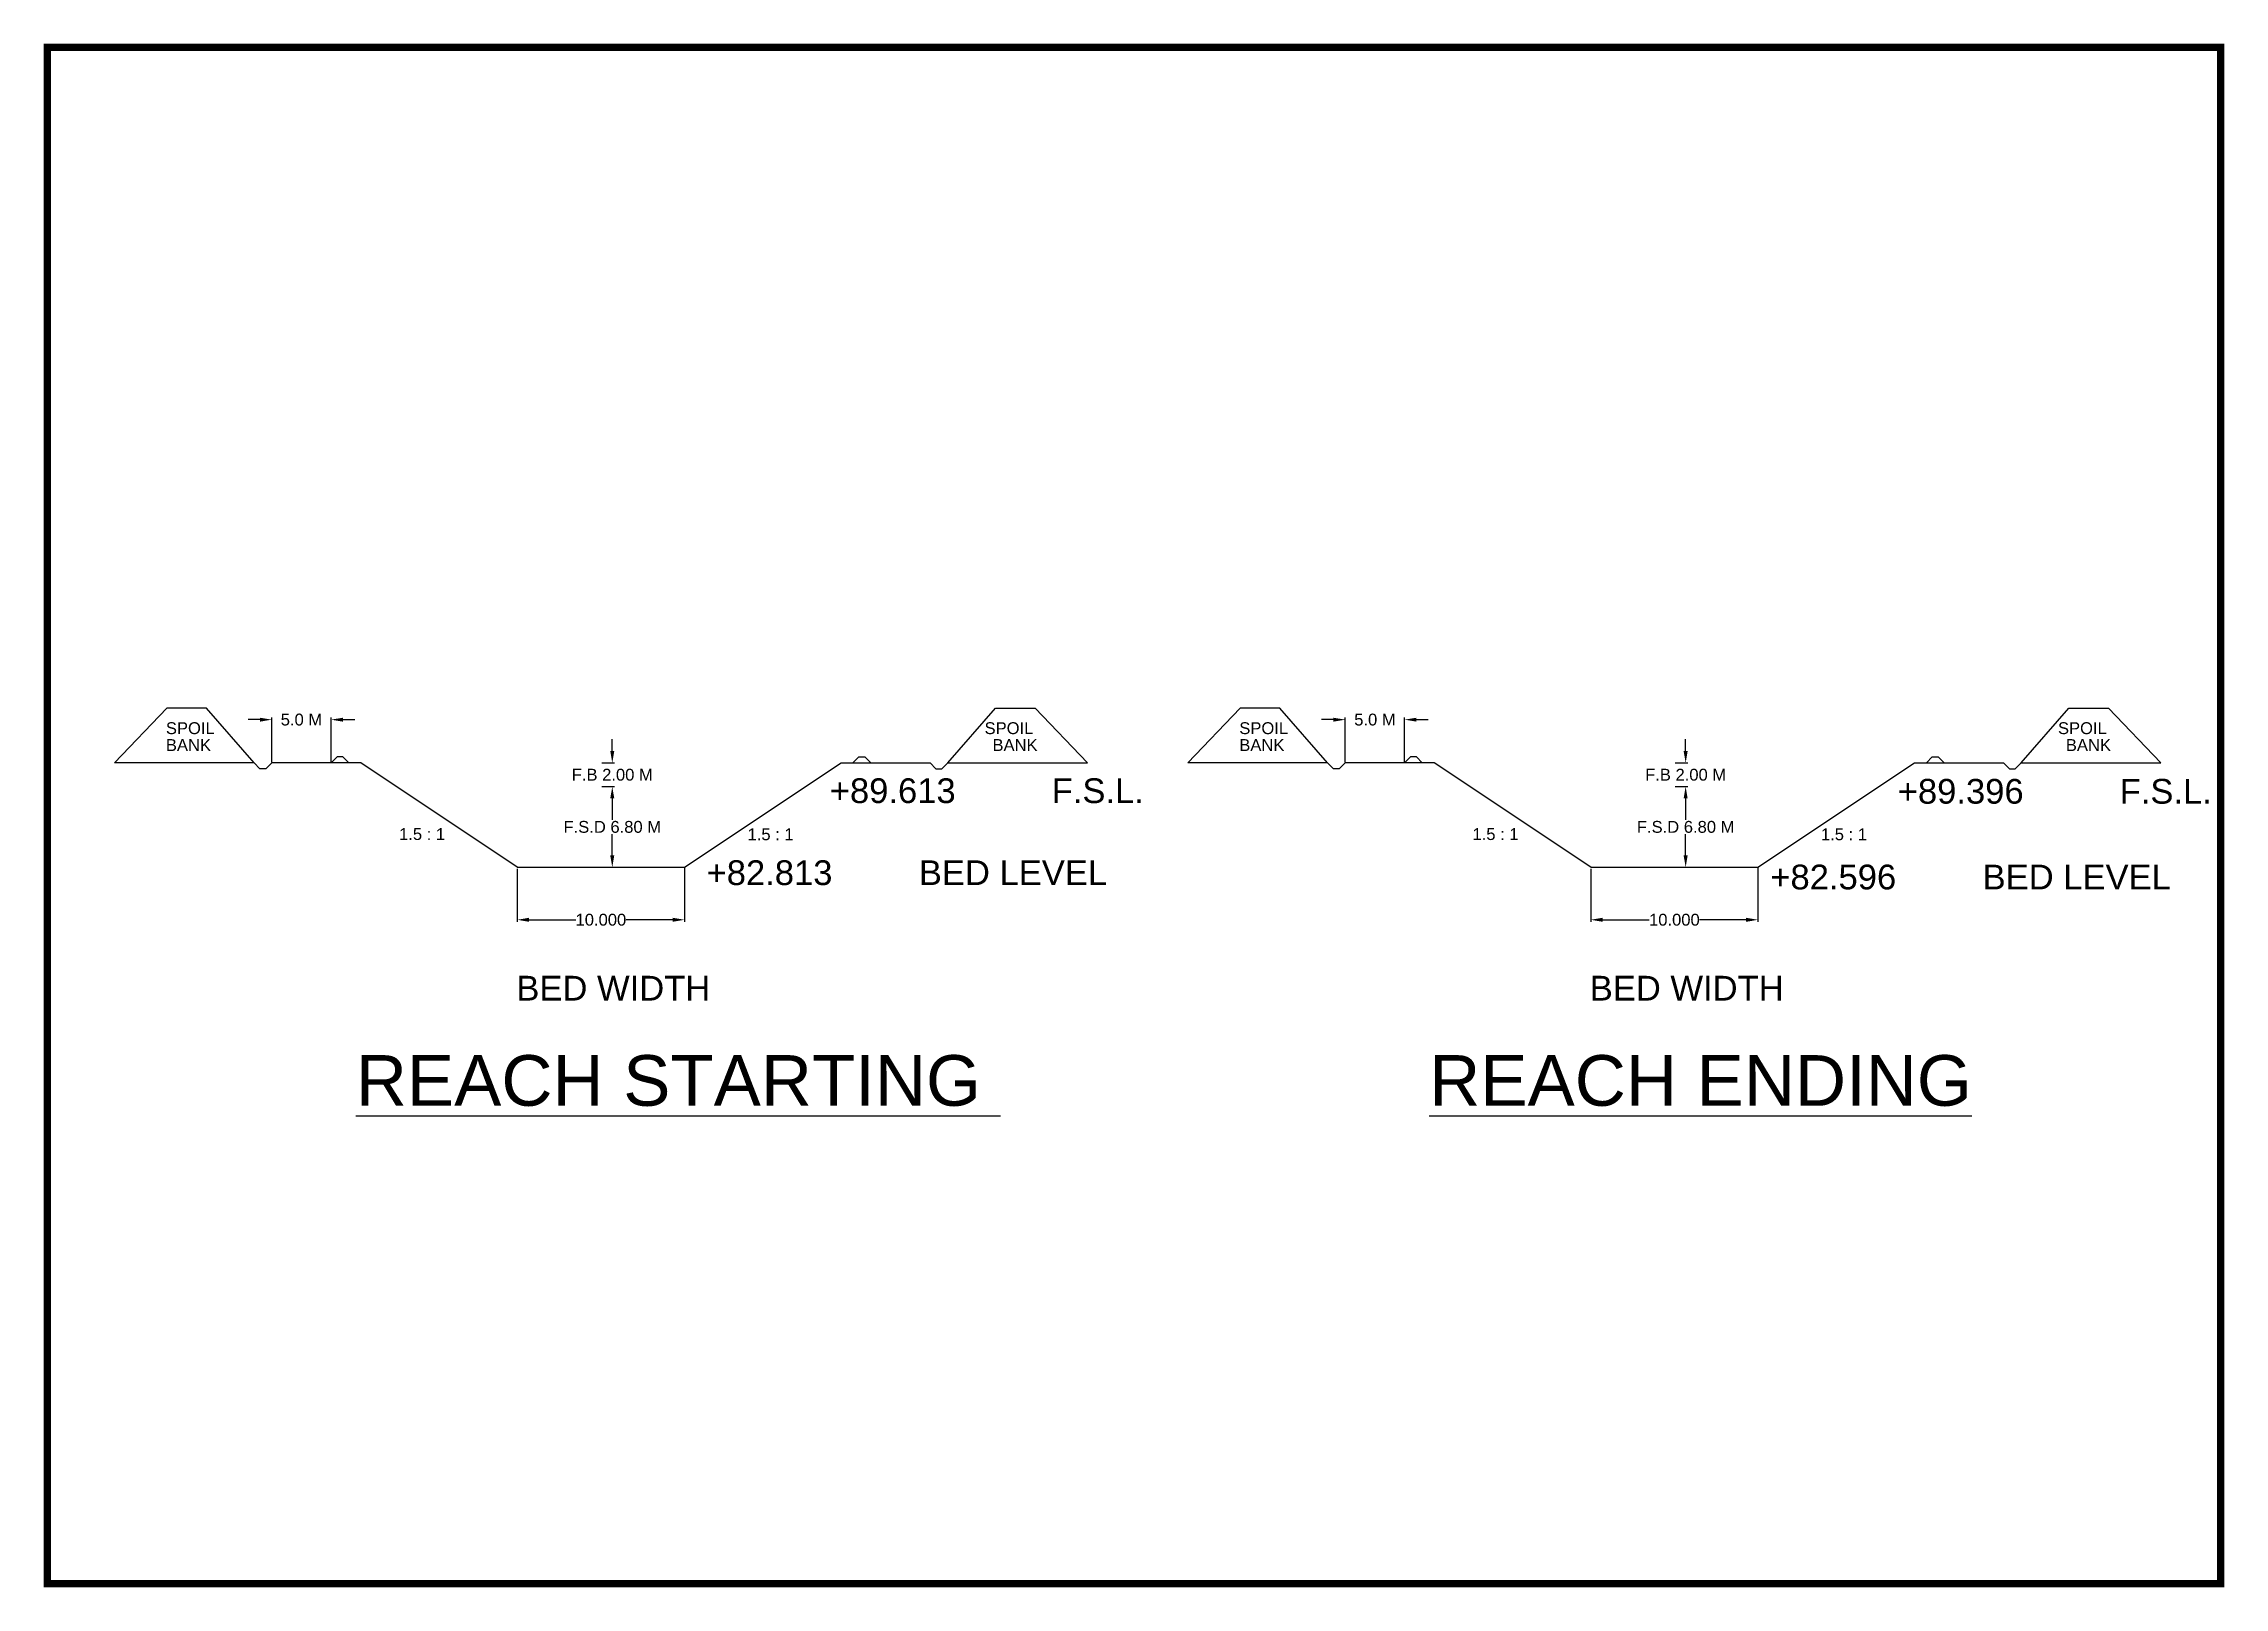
# Model space of a CAD drawing. Header units: inches. Extents: x 326 to 510, y 1 to 131.
import ezdxf

# ---------------------------------------------------------------- set-up
doc = ezdxf.new("R2010")
doc.units = ezdxf.units.IN
doc.header["$MEASUREMENT"] = 0
doc.layers.add('TEXT', color=5, linetype='Continuous')
doc.styles.get("Standard").update_dxf_attribs({"font": 'arial.ttf'})
doc.dimstyles.get("Standard").update_dxf_attribs({"dimtxt": 0.18, "dimasz": 0.18, "dimexe": 0.18, "dimexo": 0.0625, "dimgap": 0.09, "dimtad": 0, "dimtih": 1, "dimtoh": 1, "dimdec": 4, "dimzin": 0, "dimdsep": 46, "dimtxsty": 'Standard', "dimcen": 0.09, "dimadec": 0, "dimazin": 0, "dimtfac": 1, "dimtdec": 4, "dimtofl": 0, "dimtmove": 0, "dimatfit": 3, "dimfxl": 0, "dimtolj": 1, "dimtzin": 0, "dimarcsym": 0})

# ---------------------------------------------------------------- blocks, each defined once
blk = doc.blocks.new('*D11')
at = {"color": 0, "lineweight": -2}
for p, q in [((366.2, 61.8), (366.2, 57.31)), ((380.3, 61.86), (380.3, 57.31)), ((367.2, 57.49), (371.14, 57.49)), ((379.3, 57.49), (375.37, 57.49))]:
    blk.add_line(p, q, dxfattribs=at)
at = {"color": 0}
for points in [[(367.2, 57.66), (367.2, 57.32), (366.2, 57.49)], [(379.3, 57.66), (379.3, 57.32), (380.3, 57.49)]]:
    blk.add_solid(points, dxfattribs=at)
at = {"layer": 'Defpoints', "color": 0}
for p in [(366.2, 61.86), (380.3, 61.92), (380.3, 57.49)]:
    blk.add_point(p, dxfattribs=at)
at = {"color": 0, "insert": (373.25, 57.49), "char_height": 1, "attachment_point": 5}
blk.add_mtext('\\A1;10.000', dxfattribs=at)
blk = doc.blocks.new('*D15')
at = {"color": 0, "lineweight": -2}
for p, q in [((373.32, 68.72), (374.39, 68.72)), ((374.21, 67.72), (374.21, 65.93)), ((374.21, 62.92), (374.21, 64.72)), ((373.32, 61.92), (374.39, 61.92))]:
    blk.add_line(p, q, dxfattribs=at)
at = {"color": 0}
for points in [[(374.04, 67.72), (374.38, 67.72), (374.21, 68.72)], [(374.04, 62.92), (374.38, 62.92), (374.21, 61.92)]]:
    blk.add_solid(points, dxfattribs=at)
at = {"layer": 'Defpoints', "color": 0}
for p in [(373.25, 68.72), (374.21, 68.72), (373.25, 61.92)]:
    blk.add_point(p, dxfattribs=at)
at = {"color": 0, "insert": (374.21, 65.32), "char_height": 1, "attachment_point": 5}
blk.add_mtext('\\A1;F.S.D 6.80 M', dxfattribs=at)
blk = doc.blocks.new('*D12')
at = {"color": 0, "lineweight": -2}
for p, q in [((374.21, 71.72), (374.21, 72.72)), ((373.32, 70.72), (374.39, 70.72)), ((373.38, 68.72), (374.39, 68.72)), ((374.21, 67.72), (374.21, 66.72))]:
    blk.add_line(p, q, dxfattribs=at)
at = {"color": 0}
for points in [[(374.04, 71.72), (374.38, 71.72), (374.21, 70.72)], [(374.04, 67.72), (374.38, 67.72), (374.21, 68.72)]]:
    blk.add_solid(points, dxfattribs=at)
at = {"layer": 'Defpoints', "color": 0}
for p in [(373.25, 70.72), (374.21, 70.72), (373.32, 68.72)]:
    blk.add_point(p, dxfattribs=at)
at = {"color": 0, "insert": (374.21, 69.72), "char_height": 1, "attachment_point": 5}
blk.add_mtext('\\A1;F.B 2.00 M', dxfattribs=at)
blk = doc.blocks.new('*D16')
at = {"color": 0, "lineweight": -2}
for p, q in [((344.5, 74.37), (343.5, 74.37)), ((345.5, 70.78), (345.5, 74.55)), ((350.5, 70.78), (350.5, 74.55)), ((351.5, 74.37), (352.5, 74.37))]:
    blk.add_line(p, q, dxfattribs=at)
at = {"color": 0}
for points in [[(344.5, 74.53), (344.5, 74.2), (345.5, 74.37)], [(351.5, 74.53), (351.5, 74.2), (350.5, 74.37)]]:
    blk.add_solid(points, dxfattribs=at)
at = {"layer": 'Defpoints', "color": 0}
for p in [(350.5, 74.37), (345.5, 70.72), (350.5, 70.72)]:
    blk.add_point(p, dxfattribs=at)
at = {"color": 0, "insert": (348, 74.37), "char_height": 1, "attachment_point": 5}
blk.add_mtext('\\A1;5.0 M', dxfattribs=at)
blk = doc.blocks.new('*D13')
at = {"color": 0, "lineweight": -2}
for p, q in [((456.72, 61.8), (456.72, 57.31)), ((470.82, 61.86), (470.82, 57.31)), ((457.72, 57.49), (461.65, 57.49)), ((469.82, 57.49), (465.88, 57.49))]:
    blk.add_line(p, q, dxfattribs=at)
at = {"color": 0}
for points in [[(457.72, 57.66), (457.72, 57.32), (456.72, 57.49)], [(469.82, 57.66), (469.82, 57.32), (470.82, 57.49)]]:
    blk.add_solid(points, dxfattribs=at)
at = {"layer": 'Defpoints', "color": 0}
for p in [(456.72, 61.86), (470.82, 61.92), (470.82, 57.49)]:
    blk.add_point(p, dxfattribs=at)
at = {"color": 0, "insert": (463.77, 57.49), "char_height": 1, "attachment_point": 5}
blk.add_mtext('\\A1;10.000', dxfattribs=at)
blk = doc.blocks.new('*D17')
at = {"color": 0, "lineweight": -2}
for p, q in [((463.83, 68.72), (464.9, 68.72)), ((464.72, 67.72), (464.72, 65.93)), ((464.72, 62.92), (464.72, 64.72)), ((463.83, 61.92), (464.9, 61.92))]:
    blk.add_line(p, q, dxfattribs=at)
at = {"color": 0}
for points in [[(464.55, 67.72), (464.89, 67.72), (464.72, 68.72)], [(464.55, 62.92), (464.89, 62.92), (464.72, 61.92)]]:
    blk.add_solid(points, dxfattribs=at)
at = {"layer": 'Defpoints', "color": 0}
for p in [(463.77, 68.72), (464.72, 68.72), (463.77, 61.92)]:
    blk.add_point(p, dxfattribs=at)
at = {"color": 0, "insert": (464.72, 65.32), "char_height": 1, "attachment_point": 5}
blk.add_mtext('\\A1;F.S.D 6.80 M', dxfattribs=at)
blk = doc.blocks.new('*D14')
at = {"color": 0, "lineweight": -2}
for p, q in [((464.72, 71.72), (464.72, 72.72)), ((463.83, 70.72), (464.9, 70.72)), ((463.89, 68.72), (464.9, 68.72)), ((464.72, 67.72), (464.72, 66.72))]:
    blk.add_line(p, q, dxfattribs=at)
at = {"color": 0}
for points in [[(464.55, 71.72), (464.89, 71.72), (464.72, 70.72)], [(464.55, 67.72), (464.89, 67.72), (464.72, 68.72)]]:
    blk.add_solid(points, dxfattribs=at)
at = {"layer": 'Defpoints', "color": 0}
for p in [(463.77, 70.72), (464.72, 70.72), (463.83, 68.72)]:
    blk.add_point(p, dxfattribs=at)
at = {"color": 0, "insert": (464.72, 69.72), "char_height": 1, "attachment_point": 5}
blk.add_mtext('\\A1;F.B 2.00 M', dxfattribs=at)
blk = doc.blocks.new('*D18')
at = {"color": 0, "lineweight": -2}
for p, q in [((435.02, 74.37), (434.02, 74.37)), ((436.02, 70.78), (436.02, 74.55)), ((441.02, 70.78), (441.02, 74.55)), ((442.02, 74.37), (443.02, 74.37))]:
    blk.add_line(p, q, dxfattribs=at)
at = {"color": 0}
for points in [[(435.02, 74.53), (435.02, 74.2), (436.02, 74.37)], [(442.02, 74.53), (442.02, 74.2), (441.02, 74.37)]]:
    blk.add_solid(points, dxfattribs=at)
at = {"layer": 'Defpoints', "color": 0}
for p in [(441.02, 74.37), (436.02, 70.72), (441.02, 70.72)]:
    blk.add_point(p, dxfattribs=at)
at = {"color": 0, "insert": (438.52, 74.37), "char_height": 1, "attachment_point": 5}
blk.add_mtext('\\A1;5.0 M', dxfattribs=at)

msp = doc.modelspace()

# ---------------------------------------------------------------- linework, layer by layer
at = {"color": 106}
for p, q in [((336.6381, 75.33214), (332.23747, 70.72218)), ((339.9866, 75.33214), (336.6381, 75.33214)), ((344.00344, 70.72218), (339.9866, 75.33214)), ((402.50344, 70.72218), (406.52028, 75.33214)), ((406.52028, 75.33214), (409.86878, 75.33214)), ((409.86878, 75.33214), (414.2694, 70.72218)), ((427.15019, 75.33214), (422.74956, 70.72218)), ((430.49869, 75.33214), (427.15019, 75.33214)), ((434.51553, 70.72218), (430.49869, 75.33214)), ((493.01553, 70.72218), (497.03237, 75.33214)), ((497.03237, 75.33214), (500.38087, 75.33214)), ((500.38087, 75.33214), (504.78149, 70.72218)), ((344.00344, 70.72218), (332.23747, 70.72218)), ((344.50344, 70.22218), (344.00344, 70.72218)), ((345.00344, 70.22218), (344.50344, 70.22218)), ((345.00344, 70.22218), (345.50344, 70.72218)), ((353.00344, 70.72218), (345.50344, 70.72218)), ((351.00344, 71.22218), (350.50344, 70.72218)), ((351.50344, 71.22218), (351.00344, 71.22218)), ((351.50344, 71.22218), (352.00344, 70.72218)), ((366.20344, 61.92218), (353.00344, 70.72218)), ((380.30344, 61.92218), (393.50344, 70.72218)), ((393.50344, 70.72218), (401.00344, 70.72218)), ((395.00344, 71.22218), (394.50344, 70.72218)), ((395.00344, 71.22218), (395.50344, 71.22218)), ((395.50344, 71.22218), (396.00344, 70.72218)), ((401.50344, 70.22218), (401.00344, 70.72218)), ((401.50344, 70.22218), (402.00344, 70.22218)), ((402.00344, 70.22218), (402.50344, 70.72218)), ((402.50344, 70.72218), (414.2694, 70.72218)), ((434.51553, 70.72218), (422.74956, 70.72218)), ((435.01553, 70.22218), (434.51553, 70.72218)), ((435.51553, 70.22218), (435.01553, 70.22218)), ((435.51553, 70.22218), (436.01553, 70.72218)), ((443.51553, 70.72218), (436.01553, 70.72218)), ((441.51553, 71.22218), (441.01553, 70.72218)), ((442.01553, 71.22218), (441.51553, 71.22218)), ((442.01553, 71.22218), (442.51553, 70.72218)), ((456.71553, 61.92218), (443.51553, 70.72218)), ((470.81553, 61.92218), (484.01553, 70.72218)), ((484.01553, 70.72218), (491.51553, 70.72218)), ((485.51553, 71.22218), (485.01553, 70.72218)), ((485.51553, 71.22218), (486.01553, 71.22218)), ((486.01553, 71.22218), (486.51553, 70.72218)), ((492.01553, 70.22218), (491.51553, 70.72218)), ((492.01553, 70.22218), (492.51553, 70.22218)), ((492.51553, 70.22218), (493.01553, 70.72218)), ((493.01553, 70.72218), (504.78149, 70.72218)), ((366.20344, 61.92218), (380.30344, 61.92218)), ((456.71553, 61.92218), (470.81553, 61.92218))]:
    msp.add_line(p, q, dxfattribs=at)
at = {"layer": 'TEXT', "lineweight": 25, "ltscale": 0.2, "const_width": 0.61707}
msp.add_lwpolyline([(326.56791, 131.07836), (509.8389, 131.07836), (509.8389, 1.49281), (326.56791, 1.49281)], close=True, dxfattribs=at)

# ---------------------------------------------------------------- texts
at = {"color": 106}
for s, p in [('SPOIL', (336.57047, 73.15051)), ('SPOIL', (405.60307, 73.15051)), ('SPOIL', (427.08256, 73.15051)), ('SPOIL', (496.11516, 73.15051)), ('BANK', (336.57047, 71.72847)), ('BANK', (406.26974, 71.72847)), ('BANK', (427.08256, 71.72847)), ('BANK', (496.78183, 71.72847)), ('1.5 : 1', (356.23177, 64.21867)), ('1.5 : 1', (385.61591, 64.20023)), ('1.5 : 1', (446.74386, 64.21867)), ('1.5 : 1', (476.128, 64.20023))]:
    msp.add_text(s, height=1, dxfattribs=at).set_placement(p)
at = {"layer": 'TEXT', "color": 106, "lineweight": 25, "ltscale": 0.2}
for s, height, p in [('+89.613          F.S.L.', 2.0864248, (392.55011, 67.33454)), ('+89.396          F.S.L.', 2.0864248, (482.60448, 67.28362)), ('+82.813         BED LEVEL', 2.0864248, (382.16052, 60.42005)), ('+82.596         BED LEVEL', 2.0864248, (471.85722, 60.05444)), ('BED WIDTH', 2.086425, (366.12275, 50.6772)), ('BED WIDTH', 2.086425, (456.63484, 50.6772)), ('%%UREACH STARTING ', 4.2719994, (352.58779, 41.80234)), ('%%UREACH ENDING', 4.2719994, (443.09988, 41.80234))]:
    msp.add_text(s, height=height, dxfattribs=at).set_placement(p)

# ---------------------------------------------------------------- dimensions: what is measured, and where the dimension line sits
at = {"color": 106}
for base, p1, p2, text, picture, middle in [((350.50344, 74.36686), (345.50344, 70.72218), (350.50344, 70.72218), '5.0 M', '*D16', (348.00344, 74.36686)), ((441.01553, 74.36686), (436.01553, 70.72218), (441.01553, 70.72218), '5.0 M', '*D18', (438.51553, 74.36686)), ((380.30344, 57.48894), (366.20344, 61.85968), (380.30344, 61.92218), '10.000', '*D11', (373.25344, 57.48894)), ((470.81553, 57.48894), (456.71553, 61.85968), (470.81553, 61.92218), '10.000', '*D13', (463.76553, 57.48894))]:
    dim = msp.add_linear_dim(base=base, p1=p1, p2=p2, text=text, dimstyle='Standard', override={"dimtxt": 1, "dimasz": 1}, dxfattribs=at)
    dim.commit()
    dim.dimension.update_dxf_attribs({"geometry": picture, "text_midpoint": middle})
for base, p1, p2, text, picture, middle in [((374.20952, 70.72218), (373.31594, 68.72218), (373.25344, 70.72218), 'F.B 2.00 M', '*D12', (374.20952, 69.72218)), ((464.72161, 70.72218), (463.82803, 68.72218), (463.76553, 70.72218), 'F.B 2.00 M', '*D14', (464.72161, 69.72218)), ((374.20952, 68.72218), (373.25344, 61.92218), (373.25344, 68.72218), 'F.S.D 6.80 M', '*D15', (374.20952, 65.32218)), ((464.72161, 68.72218), (463.76553, 61.92218), (463.76553, 68.72218), 'F.S.D 6.80 M', '*D17', (464.72161, 65.32218))]:
    dim = msp.add_linear_dim(base=base, p1=p1, p2=p2, angle=90, text=text, dimstyle='Standard', override={"dimtxt": 1, "dimasz": 1}, dxfattribs=at)
    dim.commit()
    dim.dimension.update_dxf_attribs({"geometry": picture, "text_midpoint": middle})

doc.saveas('drawing.dxf')
